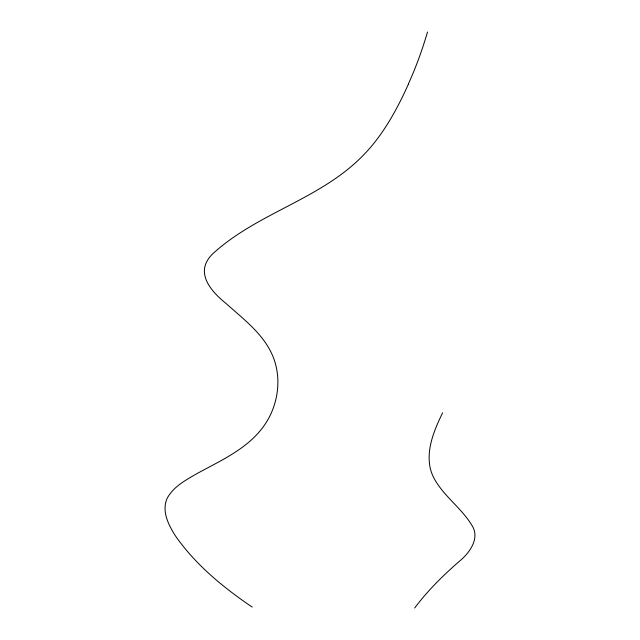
<?xml version="1.0" encoding="UTF-8"?>
<svg xmlns="http://www.w3.org/2000/svg" width="640" height="640" viewBox="0 0 640 640"><rect width="100%" height="100%" fill="white"/><g stroke="black" fill="none" stroke-linecap="round" stroke-linejoin="round"><path stroke-width="0.96" d="M408.496 83.92C399.168 104.792 388.312 125.192 374.032 143.136A178.864 164.552 77.4 0 1 361.808 156.744C319.728 199.16 258 213.04 214.008 252.656C193.312 271.048 210.088 290.696 226.352 303.76C243.712 319.352 263.688 334.088 272.896 356.32C281.936 378.336 278.288 404.344 265.24 423.992C248.848 448.616 220.576 460.496 195.624 474.352C184.848 480.648 172.928 487.136 166.984 498.656C161.568 511.4 168.56 525.032 175.344 535.76C195.456 564.696 223.216 587.432 252.176 607.072M442.592 412.824C434.568 429.496 426.544 447.944 429.952 466.848A46.128 42.456 10.8 0 0 434.24 478.672C443.928 496.36 461.424 508.008 471.8 525.168C479.944 537.36 470.728 551.128 461.52 559.464C444.352 574.136 428.256 589.928 414.656 608M427.488 32.024A391.728 339.864 76 0 1 408.424 83.888"/></g></svg>
